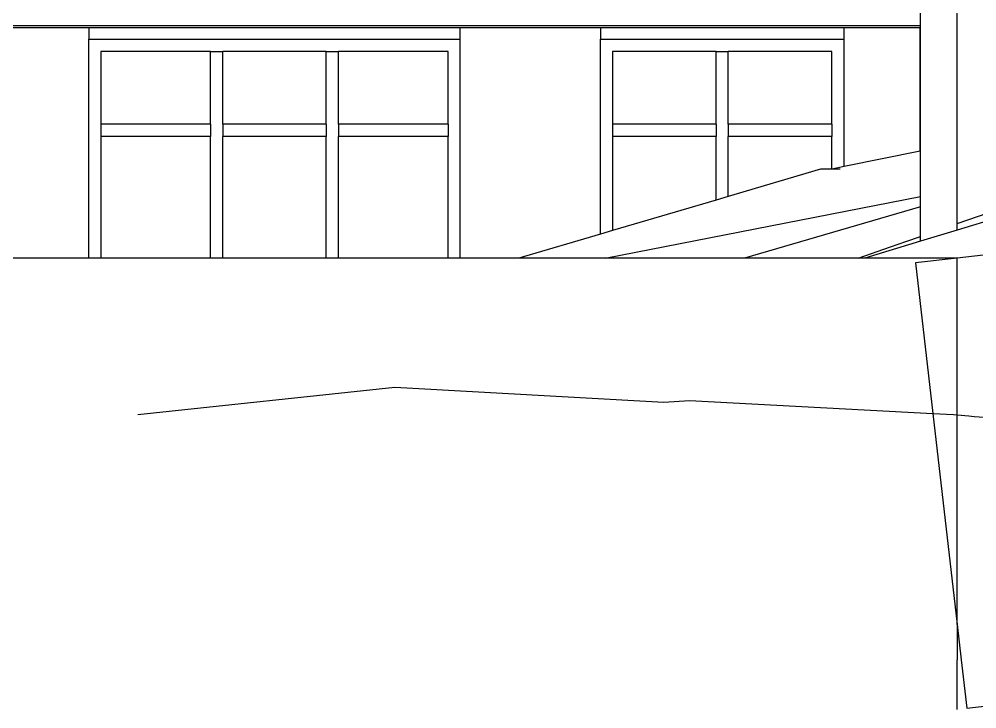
# Model space of a CAD drawing. Header units: metres. Extents: x -59 to 59, y -13 to 12.
# Drawn here: x 0.97 to 8.78, y -0.41 to 5.21 of the extents above; entities that cross this region are included whole.
import ezdxf

# ---------------------------------------------------------------- set-up
doc = ezdxf.new("R2010")
doc.units = ezdxf.units.M
doc.layers.add('SectionCutEdges', color=7, linetype='Continuous')

msp = doc.modelspace()

# ---------------------------------------------------------------- linework, layer by layer
for p, q in [((8.3188, 5.1596), (8.3188, 5.6276)), ((8.6188, 3.609), (8.6188, 5.6589)), ((-6.3812, 5.1596), (8.3188, 5.1596)), ((8.3188, 5.1436), (8.3188, 5.1596)), ((0.3953, 5.1436), (1.5376, 5.1436)), ((1.5376, 5.1436), (1.5376, 5.0478)), ((1.5376, 5.1436), (4.567, 5.1436)), ((4.567, 5.1436), (5.7092, 5.1436)), ((4.567, 5.0478), (4.567, 5.1436)), ((5.7092, 5.1436), (5.7092, 5.0478)), ((5.7092, 5.1436), (7.6957, 5.1436)), ((7.6957, 5.1436), (8.3165, 5.1436)), ((7.6957, 5.0478), (7.6957, 5.1436)), ((8.3165, 5.1436), (8.3188, 5.1436)), ((8.3165, 4.1339), (8.3165, 5.1436)), ((8.3188, 4.1343), (8.3188, 5.1436)), ((1.5376, 3.2618), (1.5376, 5.0478)), ((1.5376, 5.0478), (4.567, 5.0478)), ((4.567, 3.2618), (4.567, 5.0478)), ((5.7092, 3.4576), (5.7092, 5.0478)), ((5.7092, 5.0478), (7.6957, 5.0478)), ((7.6957, 4.0082), (7.6957, 5.0478)), ((2.5308, 4.9478), (1.6369, 4.9478)), ((1.6369, 4.9478), (1.6369, 4.3536)), ((2.5308, 4.9478), (2.6301, 4.9478)), ((2.5308, 4.3536), (2.5308, 4.9478)), ((2.6301, 4.3536), (2.6301, 4.9478)), ((3.4744, 4.9478), (2.6301, 4.9478)), ((3.4744, 4.9478), (3.5737, 4.9478)), ((3.4744, 4.3536), (3.4744, 4.9478)), ((3.5737, 4.3536), (3.5737, 4.9478)), ((4.4676, 4.9478), (3.5737, 4.9478)), ((4.4676, 4.3536), (4.4676, 4.9478)), ((6.6528, 4.9478), (5.8085, 4.9478)), ((5.8085, 4.9478), (5.8085, 4.3536)), ((6.6528, 4.9478), (6.7521, 4.9478)), ((6.6528, 4.3536), (6.6528, 4.9478)), ((7.5964, 4.9478), (6.7521, 4.9478)), ((6.7521, 4.3536), (6.7521, 4.9478)), ((7.5964, 4.3536), (7.5964, 4.9478)), ((2.5308, 4.3536), (1.6369, 4.3536)), ((1.6369, 4.3536), (1.6369, 4.2536)), ((2.5308, 4.3536), (2.5308, 4.2536)), ((3.4744, 4.3536), (2.6301, 4.3536)), ((2.6301, 4.3536), (2.6301, 4.2536)), ((3.4744, 4.3536), (3.4744, 4.2536)), ((4.4676, 4.3536), (3.5737, 4.3536)), ((3.5737, 4.3536), (3.5737, 4.2536)), ((4.4676, 4.3536), (4.4676, 4.2536)), ((6.6528, 4.3536), (5.8085, 4.3536)), ((5.8085, 4.3536), (5.8085, 4.2536)), ((6.6528, 4.3536), (6.6528, 4.2536)), ((7.5964, 4.3536), (6.7521, 4.3536)), ((6.7521, 4.3536), (6.7521, 4.2536)), ((7.5964, 4.3536), (7.5964, 4.2536)), ((2.5308, 4.2536), (1.6369, 4.2536)), ((1.6369, 4.2536), (1.6369, 3.2618)), ((2.5308, 3.2618), (2.5308, 4.2536)), ((3.4744, 4.2536), (2.6301, 4.2536)), ((2.6301, 3.2618), (2.6301, 4.2536)), ((3.4744, 3.2618), (3.4744, 4.2536)), ((4.4676, 4.2536), (3.5737, 4.2536)), ((3.5737, 3.2618), (3.5737, 4.2536)), ((4.4676, 3.2618), (4.4676, 4.2536)), ((6.6528, 4.2536), (5.8085, 4.2536)), ((5.8085, 4.2536), (5.8085, 3.4868)), ((6.6528, 3.7351), (6.6528, 4.2536)), ((7.5964, 4.2536), (6.7521, 4.2536)), ((6.7521, 3.7644), (6.7521, 4.2536)), ((7.5964, 3.9881), (7.5964, 4.2536)), ((8.3165, 4.1339), (7.6957, 4.0082)), ((8.3188, 4.1343), (8.3165, 4.1339)), ((8.3188, 4.1203), (8.3188, 4.1343)), ((8.3188, 3.9858), (8.3188, 4.1203)), ((7.5049, 3.9858), (6.7521, 3.7644)), ((7.5849, 3.9858), (7.5049, 3.9858)), ((7.5964, 3.9881), (7.5849, 3.9858)), ((7.6649, 3.9858), (7.5849, 3.9858)), ((7.6957, 4.0082), (7.5964, 3.9881)), ((8.3188, 3.7838), (8.3188, 3.9858)), ((10.2549, 3.9858), (8.6188, 3.49)), ((5.7482, 3.2618), (8.3188, 3.7639)), ((6.7521, 3.7644), (6.6528, 3.7351)), ((8.3188, 3.7762), (8.3188, 3.7838)), ((8.3188, 3.7639), (8.3188, 3.7762)), ((8.3188, 3.7388), (8.3188, 3.7639)), ((6.6528, 3.7351), (5.8085, 3.4868)), ((8.3188, 3.6788), (6.8845, 3.2618)), ((8.3188, 3.6788), (8.3188, 3.7388)), ((8.3188, 3.6708), (8.3188, 3.6788)), ((8.3188, 3.4687), (8.3188, 3.6708)), ((8.6188, 3.5427), (9.0721, 3.7001)), ((8.6188, 3.5875), (8.6188, 3.609)), ((8.6188, 3.5427), (8.6188, 3.5875)), ((8.6188, 3.5099), (8.6188, 3.5427)), ((5.7092, 3.4576), (5.0434, 3.2618)), ((5.8085, 3.4868), (5.7092, 3.4576)), ((8.2008, 3.3975), (8.3188, 3.4385)), ((8.6188, 3.49), (8.3188, 3.3991)), ((8.3188, 3.4512), (8.3188, 3.4687)), ((8.3188, 3.4385), (8.3188, 3.4512)), ((8.3188, 3.4119), (8.3188, 3.4385)), ((8.6188, 3.49), (8.6188, 3.5099)), ((8.3188, 3.3991), (7.8658, 3.2618)), ((8.076, 3.3542), (8.2008, 3.3975)), ((8.3188, 3.3991), (8.3188, 3.4119)), ((7.8099, 3.2618), (8.076, 3.3542))]:
    msp.add_line(p, q)
at = {"layer": 'SectionCutEdges'}
for p, q in [((8.8304, 3.2861), (8.6188, 3.2618)), ((1.5376, 3.2618), (0.3953, 3.2618)), ((1.6369, 3.2618), (1.5376, 3.2618)), ((2.5308, 3.2618), (1.6369, 3.2618)), ((2.6301, 3.2618), (2.5308, 3.2618)), ((3.4744, 3.2618), (2.6301, 3.2618)), ((3.5737, 3.2618), (3.4744, 3.2618)), ((4.4676, 3.2618), (3.5737, 3.2618)), ((4.567, 3.2618), (4.4676, 3.2618)), ((5.0434, 3.2618), (4.567, 3.2618)), ((5.0724, 3.2618), (5.0434, 3.2618)), ((5.1165, 3.2618), (5.0724, 3.2618)), ((5.5885, 3.2618), (5.1165, 3.2618)), ((5.7261, 3.2618), (5.5885, 3.2618)), ((5.7482, 3.2618), (5.7261, 3.2618)), ((6.1246, 3.2618), (5.7482, 3.2618)), ((6.8845, 3.2618), (6.1246, 3.2618)), ((6.8955, 3.2618), (6.8845, 3.2618)), ((7.8099, 3.2618), (6.8955, 3.2618)), ((7.8596, 3.2618), (7.8099, 3.2618)), ((7.8658, 3.2618), (7.8596, 3.2618)), ((8.0397, 3.2618), (7.8658, 3.2618)), ((8.1917, 3.2618), (8.0397, 3.2618)), ((8.4886, 3.2618), (8.1917, 3.2618)), ((8.6188, 3.2618), (8.2798, 3.2228)), ((8.2798, 3.2228), (8.4209, 1.9947)), ((8.6188, 3.2618), (8.4886, 3.2618)), ((8.6188, 1.9834), (8.6188, 3.2618)), ((1.9376, 1.9858), (4.0337, 2.2088)), ((4.0337, 2.2088), (6.2279, 2.0867)), ((6.2279, 2.0867), (6.4363, 2.101)), ((6.4363, 2.101), (8.4209, 1.9947)), ((8.4209, 1.9947), (8.5874, 1.9858)), ((8.4209, 1.9947), (8.6188, 0.273)), ((8.5874, 1.9858), (8.6188, 1.9834)), ((8.6188, 1.9834), (8.7129, 1.9761)), ((8.6188, 0.273), (8.6188, 1.9834)), ((8.7129, 1.9761), (8.7573, 1.9712)), ((8.7573, 1.9712), (11.3609, 1.7624)), ((8.6188, 0.273), (8.6188, 0.2729)), ((8.6188, 0.2729), (8.6518, -0.0142)), ((8.6188, 0.2729), (8.6188, -0.0142)), ((8.6188, -0.4188), (8.6188, -0.0142)), ((8.6518, -0.0142), (8.6973, -0.4098)), ((8.6973, -0.4098), (9.623, -0.3034))]:
    msp.add_line(p, q, dxfattribs=at)

doc.saveas('drawing.dxf')
